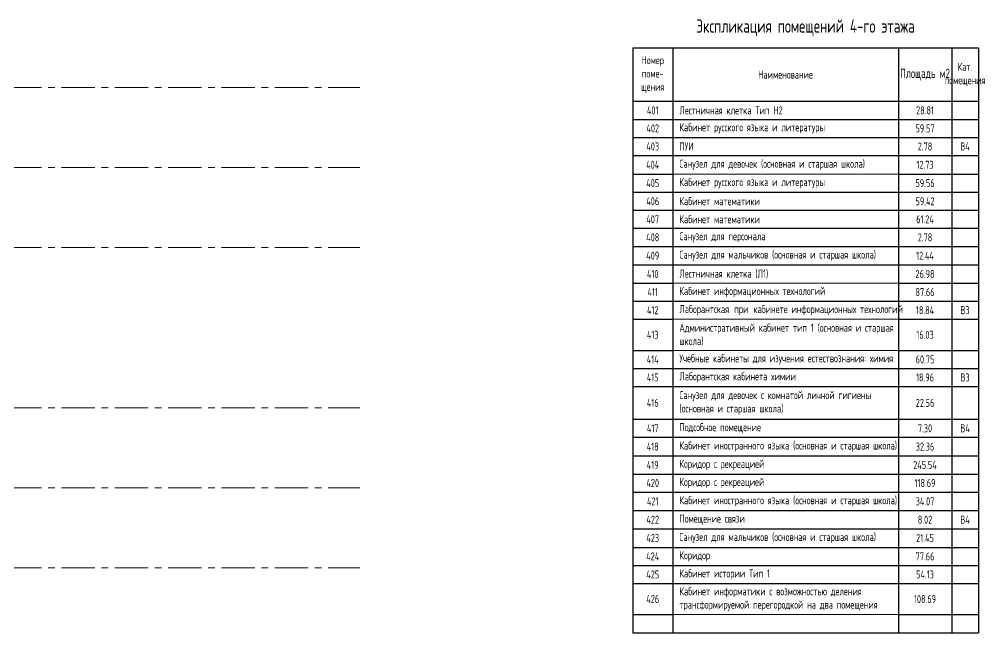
# Model space of a CAD drawing. Header units: millimetres. Extents: x -13407 to 93998, y -2611 to 109271.
# Drawn here: x 57855 to 93998, y 54966 to 77944 of the extents above; entities that cross this region are included whole.
import ezdxf

# ---------------------------------------------------------------- set-up
doc = ezdxf.new("R2010")
doc.units = ezdxf.units.MM
doc.linetypes.add('CENTER', pattern=[2, 1.25, -0.25, 0.25, -0.25])
doc.layers.add('АР_Оси', color=193, linetype='Continuous', lineweight=9)
doc.layers.add('АР_Таблицы', color=250, linetype='Continuous')
doc.styles.add('ISOCPEUR', font='isocpeur.ttf', dxfattribs={"width": 0.7})
doc.styles.add('Архитект', font='isocpeur.ttf', dxfattribs={"width": 0.8, "oblique": 8})

# ---------------------------------------------------------------- blocks, each defined once
blk = doc.blocks.new('*T201')
at = {"layer": 'АР_Таблицы', "color": 253, "linetype": 'ByBlock', "lineweight": 30, "transparency": 16777216}
for p, q in [((0, -1500), (12955, -1500)), ((0, -1500), (0, -23407)), ((1500, -1500), (1500, -23407)), ((9955, -1500), (9955, -23407)), ((11955, -1500), (11955, -23407)), ((12955, -1500), (12955, -23407)), ((0, -3500), (12955, -3500)), ((0, -23407), (12955, -23407))]:
    blk.add_line(p, q, dxfattribs=at)
at = {"layer": 'АР_Таблицы', "color": 253, "linetype": 'ByBlock', "lineweight": -2, "transparency": 16777216}
for p, q in [((0, -4177), (12955, -4177)), ((0, -4854), (12955, -4854)), ((0, -5531), (12955, -5531)), ((0, -6228), (1500, -6228)), ((9955, -6228), (12955, -6228)), ((0, -6905), (12955, -6905)), ((0, -7582), (12955, -7582)), ((0, -8258), (12955, -8258)), ((0, -8935), (12955, -8935)), ((0, -9632), (12955, -9632)), ((0, -10309), (1500, -10309)), ((9955, -10309), (12955, -10309)), ((0, -10986), (12955, -10986)), ((0, -11663), (1500, -11663)), ((9955, -11663), (12955, -11663)), ((0, -12830), (1500, -12830)), ((9955, -12830), (12955, -12830)), ((0, -13507), (12955, -13507)), ((0, -14184), (12955, -14184)), ((0, -15411), (12955, -15411)), ((0, -16088), (12955, -16088)), ((0, -16785), (12955, -16785)), ((0, -17462), (12955, -17462)), ((0, -18138), (12955, -18138)), ((0, -18835), (12955, -18835)), ((0, -19512), (12955, -19512)), ((0, -20209), (12955, -20209)), ((0, -20886), (12955, -20886)), ((0, -21563), (12955, -21563)), ((0, -22730), (1500, -22730)), ((9955, -22730), (12955, -22730))]:
    blk.add_line(p, q, dxfattribs=at)
at = {"layer": 'АР_Таблицы', "color": 253, "linetype": 'ByBlock', "lineweight": 9, "transparency": 16777216}
for p, q in [((1500, -6228), (9955, -6228)), ((1500, -10309), (9955, -10309)), ((1500, -11663), (9955, -11663)), ((1500, -12830), (9955, -12830)), ((1500, -22730), (9955, -22730))]:
    blk.add_line(p, q, dxfattribs=at)
at = {"layer": 'АР_Таблицы', "color": 253, "transparency": 16777216}
for s, insert, char_height, width, attachment_point, style in [('Экспликация помещений 4-го этажа', (6477, -750), 500, 12854.8, 5, 'ISOCPEUR'), ('Номер поме- щения', (750, -2500), 300, 1400, 5, 'ISOCPEUR'), ('Кат. помещения', (12455, -2500), 300, 900, 5, 'ISOCPEUR'), ('Наименование', (5727, -2500), 300, 8354.8, 5, 'ISOCPEUR'), ('Площадь м2', (10955, -2500), 350, 1900, 5, 'ISOCPEUR'), ('401', (750, -3838), 300, 1223.08, 5, 'ISOCPEUR'), ('Лестничная клетка Тип Н2', (1750, -3838), 300, 7954.8, 4, 'ISOCPEUR'), ('28.81', (10955, -3838), 300, 1500, 5, 'ISOCPEUR'), ('{\\W0.7;\\C253;Кабинет русского языка и литературы}', (1750, -4515), 300, 7954.8, 4, 'ISOCPEUR'), ('402', (750, -4515), 300, 1223.08, 5, 'ISOCPEUR'), ('59.57', (10955, -4515), 300, 1500, 5, 'ISOCPEUR'), ('403', (750, -5192), 300, 1223.08, 5, 'ISOCPEUR'), ('ПУИ', (1750, -5192), 300, 7954.8, 4, 'ISOCPEUR'), ('2.78', (10955, -5192), 300, 1500, 5, 'ISOCPEUR'), ('{\\C253;В4}', (12455, -5192), 300, 900, 5, 'ISOCPEUR'), ('404', (750, -5879), 300, 1223.08, 5, 'ISOCPEUR'), ('Санузел для девочек (основная и старшая школа)', (1750, -5879), 300, 7954.8, 4, 'ISOCPEUR'), ('12.73', (10955, -5879), 300, 1500, 5, 'ISOCPEUR'), ('405', (750, -6566), 300, 1223.08, 5, 'ISOCPEUR'), ('{\\W0.7;\\C253;Кабинет русского языка и литературы}', (1750, -6566), 300, 7954.8, 4, 'ISOCPEUR'), ('59.56', (10955, -6566), 300, 1500, 5, 'ISOCPEUR'), ('406', (750, -7243), 300, 1223.08, 5, 'ISOCPEUR'), ('{\\C253;Кабинет математики}', (1750, -7243), 300, 7954.8, 4, 'ISOCPEUR'), ('59.42', (10955, -7243), 300, 1500, 5, 'ISOCPEUR'), ('407', (750, -7920), 300, 1223.08, 5, 'ISOCPEUR'), ('{\\C253;Кабинет математики}', (1750, -7920), 300, 7954.8, 4, 'ISOCPEUR'), ('61.24', (10955, -7920), 300, 1500, 5, 'ISOCPEUR'), ('408', (750, -8597), 300, 1223.08, 5, 'ISOCPEUR'), ('Санузел для персонала', (1750, -8597), 300, 7954.8, 4, 'ISOCPEUR'), ('2.78', (10955, -8597), 300, 1500, 5, 'ISOCPEUR'), ('409', (750, -9284), 300, 1223.08, 5, 'ISOCPEUR'), ('Санузел для мальчиков (основная и старшая школа)', (1750, -9284), 300, 7954.8, 4, 'ISOCPEUR'), ('12.44', (10955, -9284), 300, 1500, 5, 'ISOCPEUR'), ('410', (750, -9971), 300, 1223.08, 5, 'ISOCPEUR'), ('Лестничная клетка (Л1)', (1750, -9971), 300, 7954.8, 4, 'ISOCPEUR'), ('26.98', (10955, -9971), 300, 1500, 5, 'ISOCPEUR'), ('{\\C253;Кабинет информационных технологий}', (1750, -10648), 300, 7954.8, 4, 'ISOCPEUR'), ('411', (750, -10648), 300, 1223.08, 5, 'ISOCPEUR'), ('87.66', (10955, -10648), 300, 1500, 5, 'ISOCPEUR'), ('412', (750, -11325), 300, 1223.08, 5, 'ISOCPEUR'), ('{\\C253;Лаборантская\\Q15;\\W1; \\Q0;\\W0.7;при{\\W1; }кабинете информационных технологий}', (1750, -11325), 300, 7954.8, 4, 'ISOCPEUR'), ('18.84', (10955, -11325), 300, 1500, 5, 'ISOCPEUR'), ('{\\C253;В3}', (12455, -11325), 300, 900, 5, 'ISOCPEUR'), ('Административный кабинет тип 1 (основная и старшая школа)', (1750, -12247), 300, 7954.8, 4, 'ISOCPEUR'), ('413', (750, -12247), 300, 1223.08, 5, 'ISOCPEUR'), ('16.03', (10955, -12247), 300, 1500, 5, 'ISOCPEUR'), ('Учебные кабинеты {\\C253;для изучения естествознания: химия}', (1750, -13168), 300, 7954.8, 4, 'ISOCPEUR'), ('414', (750, -13168), 300, 1223.08, 5, 'ISOCPEUR'), ('60.75', (10955, -13168), 300, 1500, 5, 'ISOCPEUR'), ('415', (750, -13845), 300, 1223.08, 5, 'ISOCPEUR'), ('{\\C253;Лаборантская кабинета химии}', (1750, -13845), 300, 7954.8, 4, 'ISOCPEUR'), ('18.96', (10955, -13845), 300, 1500, 5, 'ISOCPEUR'), ('{\\Q0;\\W0.7;\\C253;В3}', (12455, -13845), 300, 900, 5, 'Архитект'), ('Санузел для девочек {\\C253;с комнатой личной гигиены }(основная и старшая школа)', (1750, -14797), 300, 7954.8, 4, 'ISOCPEUR'), ('416', (750, -14797), 300, 1223.08, 5, 'ISOCPEUR'), ('22.56', (10955, -14797), 300, 1500, 5, 'ISOCPEUR'), ('417', (750, -15749), 300, 1223.08, 5, 'ISOCPEUR'), ('Подсобное помещение', (1750, -15749), 300, 7954.8, 4, 'ISOCPEUR'), ('7.30', (10955, -15749), 300, 1500, 5, 'ISOCPEUR'), ('{\\Q0;\\W0.7;\\C253;В4}', (12455, -15749), 300, 900, 5, 'Архитект'), ('{\\C253;Кабинет иностранного языка (основная и старшая школа)}', (1750, -16436), 300, 7954.8, 4, 'ISOCPEUR'), ('418', (750, -16436), 300, 1223.08, 5, 'ISOCPEUR'), ('32.36', (10955, -16436), 300, 1500, 5, 'ISOCPEUR'), ('419', (750, -17123), 300, 1223.08, 5, 'ISOCPEUR'), ('Коридор с рекреацией', (1750, -17123), 300, 7954.8, 4, 'ISOCPEUR'), ('245.54', (10955, -17123), 300, 1500, 5, 'ISOCPEUR'), ('420', (750, -17800), 300, 1223.08, 5, 'ISOCPEUR'), ('Коридор с рекреацией', (1750, -17800), 300, 7954.8, 4, 'ISOCPEUR'), ('118.69', (10955, -17800), 300, 1500, 5, 'ISOCPEUR'), ('421', (750, -18487), 300, 1223.08, 5, 'ISOCPEUR'), ('{\\C253;Кабинет иностранного языка (основная и старшая школа)}', (1750, -18487), 300, 7954.8, 4, 'ISOCPEUR'), ('34.07', (10955, -18487), 300, 1500, 5, 'ISOCPEUR'), ('422', (750, -19174), 300, 1223.08, 5, 'ISOCPEUR'), ('{\\W0.7;\\C253;Помещение связи}', (1750, -19174), 300, 7954.8, 4, 'ISOCPEUR'), ('8.02', (10955, -19174), 300, 1500, 5, 'ISOCPEUR'), ('{\\C253;В4}', (12455, -19174), 300, 900, 5, 'ISOCPEUR'), ('423', (750, -19861), 300, 1223.08, 5, 'ISOCPEUR'), ('Санузел для мальчиков (основная и старшая школа)', (1750, -19861), 300, 7954.8, 4, 'ISOCPEUR'), ('21.45', (10955, -19861), 300, 1500, 5, 'ISOCPEUR'), ('424', (750, -20548), 300, 1223.08, 5, 'ISOCPEUR'), ('Коридор', (1750, -20548), 300, 7954.8, 4, 'ISOCPEUR'), ('77.66', (10955, -20548), 300, 1500, 5, 'ISOCPEUR'), ('425', (750, -21225), 300, 1223.08, 5, 'ISOCPEUR'), ('{\\W0.7;\\C253;Кабинет истории Тип 1}', (1750, -21225), 300, 7954.8, 4, 'ISOCPEUR'), ('54.13', (10955, -21225), 300, 1500, 5, 'ISOCPEUR'), ('426', (750, -22147), 300, 1223.08, 5, 'ISOCPEUR'), ('{\\C253;Кабинет информатики с возможностью деления трансформируемой перегородкой на два помещения}', (1750, -22147), 300, 7954.8, 4, 'ISOCPEUR'), ('108.69', (10955, -22147), 300, 1500, 5, 'ISOCPEUR')]:
    blk.add_mtext(s, dxfattribs=dict(at, insert=insert, char_height=char_height, width=width, attachment_point=attachment_point, style=style))

msp = doc.modelspace()

# ---------------------------------------------------------------- linework, layer by layer
at = {"layer": 'АР_Оси', "color": 253, "linetype": 'CENTER', "ltscale": 1000}
for p, q in [((-12563.8, 75395), (70614.6, 75395)), ((-12563.8, 72395), (70614.6, 72395)), ((-12563.8, 69395), (70614.6, 69395)), ((-12563.8, 63395), (70614.6, 63395)), ((-12563.8, 60395), (70614.6, 60395)), ((-12563.8, 57395), (70614.6, 57395))]:
    msp.add_line(p, q, dxfattribs=at)

# ---------------------------------------------------------------- block references
msp.add_blockref('*T201', (80843.3, 78372.7))

doc.saveas('drawing.dxf')
